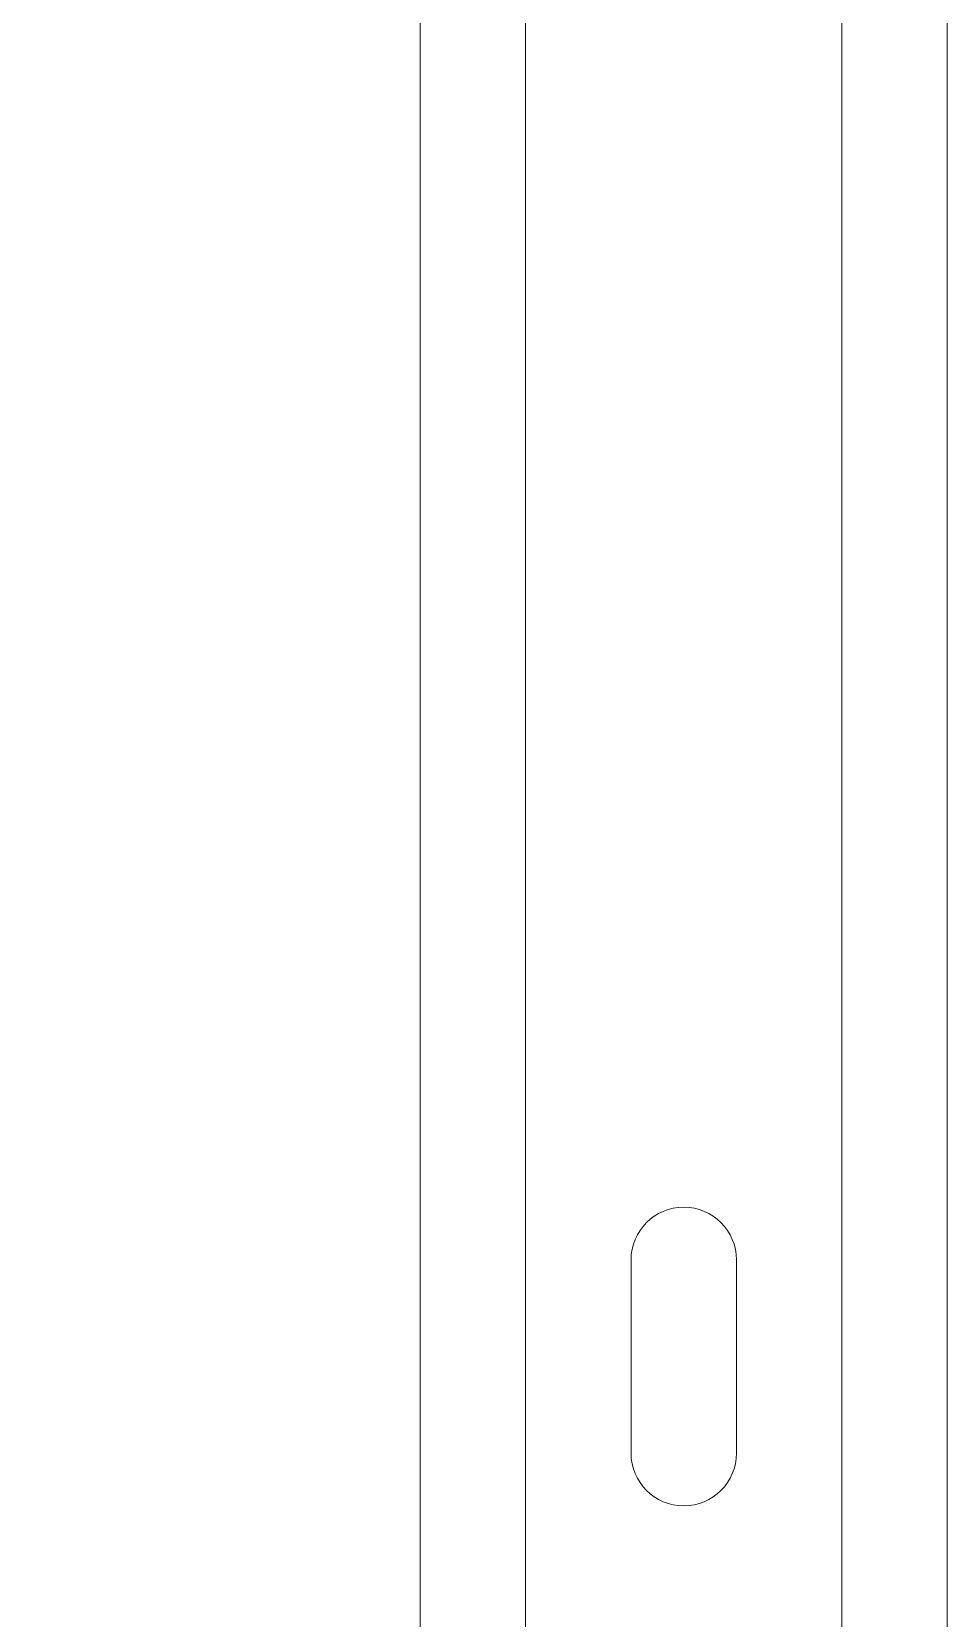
# Model space of a CAD drawing. Header units: millimetres. Extents: x 0 to 5940, y 0 to 4200.
# Drawn here: x 2281.3 to 2333.4, y 3074.6 to 3164.9 of the extents above; entities that cross this region are included whole.
import ezdxf

# ---------------------------------------------------------------- set-up
doc = ezdxf.new("R2010")
doc.units = ezdxf.units.MM
doc.header["$LTSCALE"] = 10
doc.layers.add('가시적인 것(ISO)', color=3, linetype='Continuous', lineweight=5, true_color=0x00ff00)
doc.layers.add('해치(ISO)', color=7, linetype='Continuous', lineweight=5)

msp = doc.modelspace()

# ---------------------------------------------------------------- hatches: boundary and pattern name
at = {"layer": '해치(ISO)'}
h = msp.add_hatch(dxfattribs=at)
h.set_pattern_fill('ANSI31', color=256, scale=254, angle=75.00018, style=0)
h.set_pattern_definition([(120.0002, (0, 0), (-27.49626, -15.87508), [])])
edge = h.paths.add_edge_path()
edge.add_line((2554.062, 3517.714), (2581.562, 3517.714))
edge.add_ellipse((2581.562, 3513.214), major_axis=(0, 4.5), ratio=1, start_angle=270, end_angle=360, ccw=False)
edge.add_line((2586.062, 3513.214), (2586.062, 3485.714))
edge.add_ellipse((2589.062, 3485.714), major_axis=(-3, 0), ratio=1, start_angle=0, end_angle=90)
edge.add_line((2589.062, 3482.714), (2591.062, 3482.714))
edge.add_line((2591.062, 3482.714), (2591.062, 3522.714))
edge.add_line((2591.062, 3522.714), (2551.062, 3522.714))
edge.add_line((2551.062, 3522.714), (2551.062, 3520.714))
edge.add_ellipse((2554.062, 3520.714), major_axis=(-3, 0), ratio=1, start_angle=0, end_angle=90)
edge = h.paths.add_edge_path()
edge.add_line((1795.662, 3482.714), (1797.662, 3482.714))
edge.add_ellipse((1797.662, 3485.714), major_axis=(0, -3), ratio=1, start_angle=0, end_angle=90)
edge.add_line((1800.662, 3485.714), (1800.662, 3513.214))
edge.add_ellipse((1805.162, 3513.214), major_axis=(-4.5, 0), ratio=1, start_angle=270, end_angle=360, ccw=False)
edge.add_line((1805.162, 3517.714), (1832.662, 3517.714))
edge.add_ellipse((1832.662, 3520.714), major_axis=(0, -3), ratio=1, start_angle=0, end_angle=90)
edge.add_line((1835.662, 3520.714), (1835.662, 3522.714))
edge.add_line((1835.662, 3522.714), (1795.662, 3522.714))
edge.add_line((1795.662, 3522.714), (1795.662, 3482.714))
edge = h.paths.add_edge_path()
edge.add_line((1795.662, 2817.314), (1795.662, 2777.314))
edge.add_line((1795.662, 2777.314), (1835.662, 2777.314))
edge.add_line((1835.662, 2777.314), (1835.662, 2779.314))
edge.add_ellipse((1832.662, 2779.314), major_axis=(3, 0), ratio=1, start_angle=0, end_angle=90)
edge.add_line((1832.662, 2782.314), (1804.901, 2782.314))
edge.add_ellipse((1804.901, 2786.814), major_axis=(0, -4.5), ratio=1, start_angle=269.50889, end_angle=360, ccw=False)
edge.add_line((1800.401, 2786.853), (1800.636, 2814.289))
edge.add_ellipse((1797.636, 2814.314), major_axis=(3, -0.026), ratio=1, start_angle=0, end_angle=90.49111)
edge.add_line((1797.636, 2817.314), (1795.662, 2817.314))
edge = h.paths.add_edge_path()
edge.add_line((2586.088, 2814.289), (2586.323, 2786.853))
edge.add_ellipse((2581.823, 2786.814), major_axis=(4.5, 0.039), ratio=1, start_angle=269.50889, end_angle=360, ccw=False)
edge.add_line((2581.823, 2782.314), (2554.062, 2782.314))
edge.add_ellipse((2554.062, 2779.314), major_axis=(0, 3), ratio=1, start_angle=0, end_angle=90)
edge.add_line((2551.062, 2779.314), (2551.062, 2777.314))
edge.add_line((2551.062, 2777.314), (2591.062, 2777.314))
edge.add_line((2591.062, 2777.314), (2591.062, 2817.314))
edge.add_line((2591.062, 2817.314), (2589.088, 2817.314))
edge.add_ellipse((2589.088, 2814.314), major_axis=(0, 3), ratio=1, start_angle=0, end_angle=90.49111)

# ---------------------------------------------------------------- linework, layer by layer
at = {"layer": '가시적인 것(ISO)'}
for p, q in [((2303.362, 2854.014), (2303.362, 3174.014)), ((2309.362, 2854.014), (2309.362, 3174.014)), ((2327.362, 2854.014), (2327.362, 3174.014)), ((2333.362, 2854.014), (2333.362, 3174.014)), ((2315.362, 3084.014), (2315.362, 3095.014)), ((2321.362, 3095.014), (2321.362, 3084.014))]:
    msp.add_line(p, q, dxfattribs=at)
for centre, start, end in [((2318.362, 3095.014), 0, 180), ((2318.362, 3084.014), 180, 0)]:
    msp.add_arc(centre, 3, start, end, dxfattribs=at)

doc.saveas('drawing.dxf')
